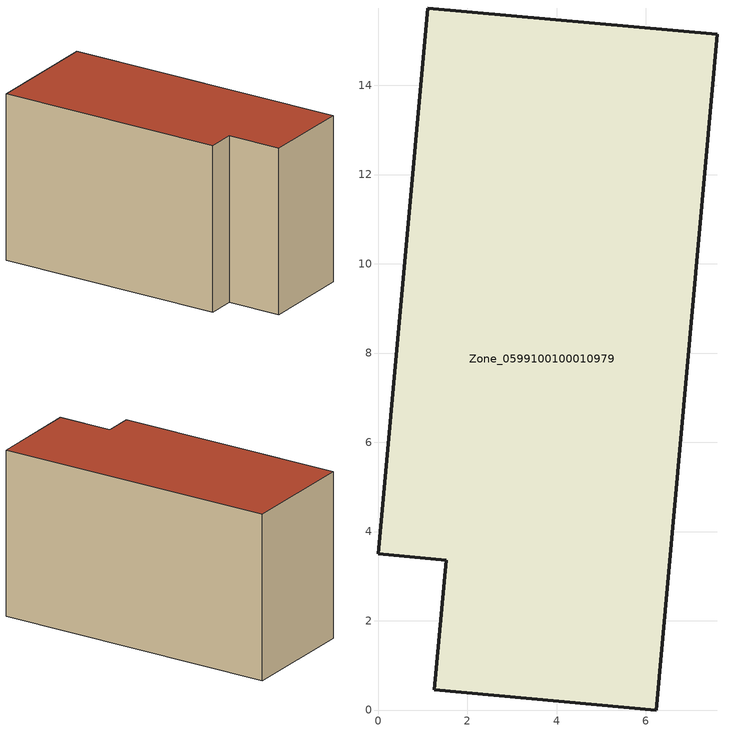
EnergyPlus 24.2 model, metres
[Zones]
Zone_0599100100010979
 floor ground (C_G): 1.26,0.45 1.52,3.36 0,3.5 1.12,15.73 7.6,15.14 6.24,0 z0
 wall outside (C_F): 1.52,3.36 1.26,0.45 6.24,0 7.6,15.14 1.12,15.73 0,3.5 1.52,3.36 z0:9.01
 roof outside (C_R): 1.12,15.73 0,3.5 1.52,3.36 1.26,0.45 6.24,0 7.6,15.14 z9.01
[BUILDING]
Pand.0599100100010979: North Axis=0; Terrain=City; Loads Convergence Tolerance Value=0.04; Temperature Convergence Tolerance Value=0.4; Solar Distribution=FullExterior; Maximum Number of Warmup Days=25; Minimum Number of Warmup Days=1
[Site:Location]
Rotterdam.The.Hague.AP_ZH_NLD Design_Conditions: Latitude=51.96; Longitude=4.45; Time Zone=1; Elevation=-4.5
[SITE:GROUNDTEMPERATURE:BUILDINGSURFACE]
18, 18, 18, 18, 18, 18, 18, 18, 18, 18, 18, 18
[MATERIAL] Thermal Absorptance=0.9; Solar Absorptance=0.7; Visible Absorptance=0.7
Name | Roughness | Thickness | Conductivity | Density | Specific Heat
G.TC.2015-2018 | MediumSmooth | 0.15 | 0.0428571 | 540 | 1210
F.TC.2015-2018 | Rough | 0.3 | 0.0666667 | 1920 | 840
R.TC.2015-2018 | MediumRough | 0.2 | 0.0333333 | 1500 | 1000
[CONSTRUCTION]
C_G: G.TC.2015-2018
C_F: F.TC.2015-2018
C_R: R.TC.2015-2018
[ZONE]
Zone_0599100100010979: Type=1; Multiplier=1; Ceiling Height=Autocalculate; Volume=Autocalculate; Floor Area=autocalculate; Part of Total Floor Area=Yes
[ZONEINFILTRATION:DESIGNFLOWRATE]
Infil_Zone_0599100100010979: Zone or ZoneList or Space or SpaceList=Zone_0599100100010979; Schedule=AlwaysOn; Design Flow Rate Calculation Method=Flow/Area; Flow Rate per Floor Area=0.0015; Constant Term Coefficient=1; Temperature Term Coefficient=0; Velocity Term Coefficient=0; Velocity Squared Term Coefficient=0
[HVACTEMPLATE:ZONE:IDEALLOADSAIRSYSTEM]
Zone_0599100100010979: Maximum Heating Supply Air Temperature=50; Minimum Cooling Supply Air Temperature=13; Maximum Heating Supply Air Humidity Ratio=0.0156; Minimum Cooling Supply Air Humidity Ratio=0.0077; Heating Limit=NoLimit; Cooling Limit=NoLimit; Dehumidification Control Type=ConstantSensibleHeatRatio; Cooling Sensible Heat Ratio=0.7; Dehumidification Setpoint=60; Humidification Control Type=None; Humidification Setpoint=30; Outdoor Air Method=None; Outdoor Air Flow Rate per Person=0.00944; Outdoor Air Flow Rate per Zone Floor Area=0; Outdoor Air Flow Rate per Zone=0; Demand Controlled Ventilation Type=None; Outdoor Air Economizer Type=NoEconomizer; Heat Recovery Type=None; Sensible Heat Recovery Effectiveness=0.7; Latent Heat Recovery Effectiveness=0.65
[ZONECONTROL:THERMOSTAT]
ThermostatControl_Zone_0599100100010979: Zone or ZoneList=Zone_0599100100010979; Control Type Schedule=DualSetpointControlType; Control 1=Thermostat_Zone_0599100100010979; Temperature Difference Between Cutout And Setpoint=0
[THERMOSTATSETPOINT:DUALSETPOINT]
Thermostat_Zone_0599100100010979: Heating Setpoint Temperature Schedule=HeatingSetpoint_Zone_0599100100010979; Cooling Setpoint Temperature Schedule=CoolingSetpoint_Zone_0599100100010979
[SCHEDULE:COMPACT]
HeatingSetpoint_Zone_0599100100010979: Through: 12/31, For: AllDays, Until: 24:00, 21
CoolingSetpoint_Zone_0599100100010979: Through: 12/31, For: AllDays, Until: 24:00, 24
DualSetpointControlType: Through: 12/31, For: AllDays, Until: 24:00, 4
AlwaysOn: Through: 12/31, For: AllDays, Until: 24:00, 1
